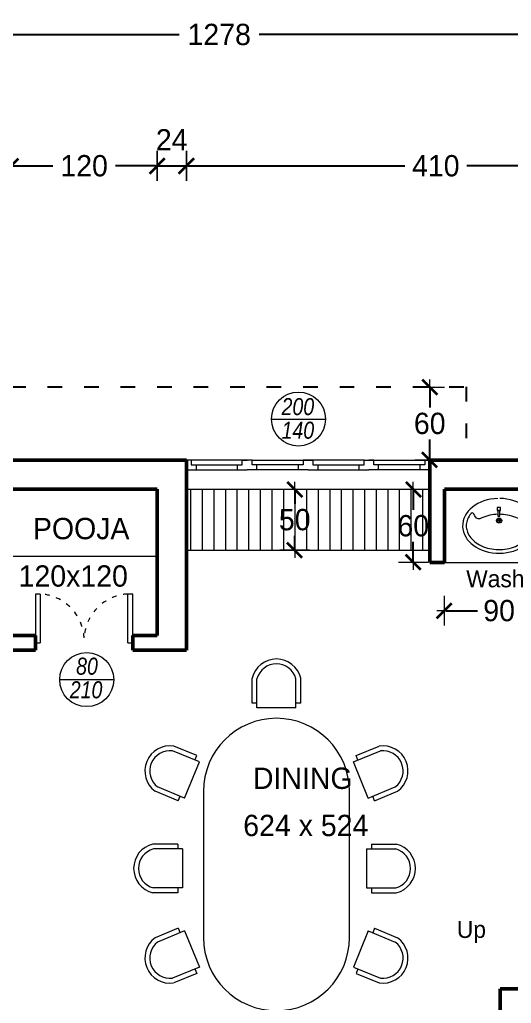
# Model space of a CAD drawing. Header units: centimetres. Extents: x 157 to 5401, y -672 to 3176.
# Drawn here: x 979 to 1383, y 314 to 1121 of the extents above; entities that cross this region are included whole.
import ezdxf

# ---------------------------------------------------------------- set-up
doc = ezdxf.new("R2010")
doc.units = ezdxf.units.CM
doc.header["$PDMODE"] = 35
doc.linetypes.add('ACAD_ISO03W100', pattern=[30, 12, -18])
doc.layers.get('0').update_dxf_attribs({"lineweight": 25})
for name, color, linetype, lineweight in [('1.000', 144, 'Continuous', 13), ('Dimension', 8, 'Continuous', 18), ('Door', 4, 'Continuous', 13), ('DTEXT', 76, 'Continuous', 15), ('FURNIT', 204, 'Continuous', 9), ('Roof Line', 2, 'ACAD_ISO03W100', 25), ('Text', 32, 'Continuous', 20), ('Wall', 1, 'Continuous', 50), ('Win', 5, 'Continuous', 20)]:
    doc.layers.add(name, color=color, linetype=linetype, lineweight=lineweight)
doc.styles.add('ITALIAN', font='ARIALNBI.TTF')
doc.styles.get("Standard").update_dxf_attribs({"font": 'comicbd.ttf'})
doc.dimstyles.get("Standard").update_dxf_attribs({"dimscale": 0.7, "dimtxt": 25, "dimasz": 1.75, "dimexe": 1.25, "dimexo": 0.625, "dimgap": 5, "dimtad": 0, "dimtih": 1, "dimtoh": 1, "dimdec": 0, "dimdsep": 46, "dimtxsty": 'Standard', "dimblk": 'Ar+', "dimcen": 2.5, "dimse1": 1, "dimse2": 1, "dimclrt": 7, "dimadec": 0, "dimazin": 0, "dimtfac": 1, "dimtdec": 0, "dimtmove": 2, "dimatfit": 3, "dimfxl": 1, "dimarcsym": 0})

# ---------------------------------------------------------------- blocks, each defined once
blk = doc.blocks.new('100 Ds 210')
at = {"linetype": 'ACAD_ISO03W100', "ltscale": 0.4}
for centre, start, end in [((2.5, 2.5), 3.0128, 86.9872), ((97.5, 2.5), 93.0128, 176.9872)]:
    blk.add_arc(centre, 47.6, start, end, dxfattribs=at)
at = {"layer": 'Win'}
for p, q in [((0, 50), (0, 0)), ((5, 50), (0, 50)), ((5, 50), (5, 0)), ((95, 0), (95, 50)), ((100, 50), (95, 50)), ((100, 0), (100, 50)), ((0, 0), (5, 0)), ((95, 0), (100, 0))]:
    blk.add_line(p, q, dxfattribs=at)
blk = doc.blocks.new('WASH (Common)')
for p, q in [((1.63, 4.37), (-1.63, 4.37)), ((0, 6), (0, 2.75))]:
    blk.add_line(p, q)
at = {"lineweight": 9}
for points in [[(-1.55, 12.51), (1.24, 12.51), (1.24, 15.05), (-1.55, 15.05)], [(-1.05, 7.94), (0.48, 7.94), (0.48, 12.51), (-1.05, 12.51)]]:
    blk.add_lwpolyline(points, close=True, dxfattribs=at)
for radius in [2.13, 1.63]:
    blk.add_circle((0, 4.37), radius, dxfattribs=at)
blk.add_ellipse((0, 0), major_axis=(-30, 0), ratio=0.75, start_param=4.747261, end_param=10.979607)
blk.add_open_spline([(-1.05, 9.49), (-3.26, 9.42), (-5.47, 9.16), (-9.94, 8.2), (-12.18, 7.47), (-16.31, 5.61), (-18.19, 4.48), (-21.45, 11.92), (-22.82, 10.5), (-25.01, 7.5), (-25.81, 5.92), (-26.77, 2.89), (-27, 1.44), (-27, 0), (-27, -1.38), (-26.79, -2.76), (-25.89, -5.73), (-25.11, -7.31), (-22.98, -10.33), (-21.62, -11.76), (-18.4, -14.33), (-16.54, -15.48), (-12.44, -17.37), (-10.21, -18.12), (-5.53, -19.16), (-3.09, -19.45), (1.8, -19.54), (4.26, -19.33), (9, -18.46), (11.29, -17.79), (15.51, -16.03), (17.45, -14.95), (20.84, -12.48), (22.29, -11.09), (24.62, -8.13), (25.51, -6.56), (26.69, -3.36), (26.99, -1.73), (27.01, 1.54), (26.73, 3.17), (25.6, 6.38), (24.74, 7.95), (22.45, 10.92), (21.02, 12.31), (17.67, 4.81), (15.75, 5.91), (11.55, 7.7), (9.28, 8.39), (4.82, 9.25), (2.65, 9.47), (0.48, 9.5)], degree=3, knots=[4.750091, 4.750091, 4.750091, 4.750091, 4.989867, 4.989867, 5.254661, 5.254661, 5.519456, 5.519456, 5.784251, 5.784251, 6.049045, 6.049045, 6.283185, 6.283185, 6.283185, 6.506748, 6.506748, 6.771543, 6.771543, 7.036337, 7.036337, 7.301132, 7.301132, 7.565927, 7.565927, 7.830721, 7.830721, 8.095516, 8.095516, 8.360311, 8.360311, 8.625105, 8.625105, 8.8899, 8.8899, 9.154695, 9.154695, 9.419489, 9.419489, 9.684284, 9.684284, 9.949079, 9.949079, 10.213873, 10.213873, 10.478668, 10.478668, 10.743463, 10.743463, 10.978312, 10.978312, 10.978312, 10.978312])
blk = doc.blocks.new('DIN22')
for p, q in [((-4.55, 75.41), (-13.65, 97.62)), ((-2.37, 80.63), (-10.14, 99.61)), ((26.79, 81.11), (26.79, 101.62)), ((30.79, 77.11), (30.79, 101.11)), ((62.79, 77.11), (62.79, 101.11)), ((66.79, 81.11), (66.79, 101.62)), ((102.37, 80.63), (110.14, 99.61)), ((104.55, 75.41), (113.65, 97.62)), ((-39.38, 65.47), (-47.16, 84.44)), ((-34.17, 63.28), (-43.26, 85.49)), ((30.79, 81.11), (26.79, 81.11)), ((66.79, 81.11), (62.79, 81.11)), ((134.17, 63.28), (143.26, 85.49)), ((139.38, 65.47), (147.16, 84.44)), ((-4.55, 75.41), (-34.17, 63.28)), ((-2.37, 80.63), (-6.07, 79.11)), ((62.79, 77.11), (30.79, 77.11)), ((102.37, 80.63), (106.07, 79.11)), ((104.55, 75.41), (134.17, 63.28)), ((-35.68, 66.98), (-39.38, 65.47)), ((135.68, 66.98), (139.38, 65.47)), ((110, 60), (-10, 60)), ((-82.5, 20), (-103.01, 20)), ((-82.5, 16), (-82.5, 20)), ((182.5, 16), (182.5, 20)), ((182.5, 20), (203.01, 20)), ((-78.5, 16), (-102.5, 16)), ((-78.5, -16), (-78.5, 16)), ((178.5, -16), (178.5, 16)), ((178.5, 16), (202.5, 16)), ((-78.5, -16), (-102.5, -16)), ((-82.5, -20), (-82.5, -16)), ((178.5, -16), (202.5, -16)), ((182.5, -20), (182.5, -16)), ((-82.5, -20), (-103.01, -20)), ((182.5, -20), (203.01, -20)), ((-34.17, -63.28), (-43.26, -85.49)), ((-4.55, -75.41), (-34.17, -63.28)), ((-10, -60), (110, -60)), ((104.55, -75.41), (134.17, -63.28)), ((134.17, -63.28), (143.26, -85.49)), ((-39.38, -65.47), (-47.16, -84.44)), ((-35.68, -66.98), (-39.38, -65.47)), ((135.68, -66.98), (139.38, -65.47)), ((139.38, -65.47), (147.16, -84.44)), ((-4.55, -75.41), (-13.65, -97.62)), ((-2.37, -80.63), (-10.14, -99.61)), ((-2.37, -80.63), (-6.07, -79.11)), ((30.79, -77.99), (26.79, -77.99)), ((26.79, -77.99), (26.79, -98.49)), ((62.79, -73.99), (30.79, -73.99)), ((30.79, -73.99), (30.79, -97.99)), ((62.79, -73.99), (62.79, -97.99)), ((66.79, -77.99), (62.79, -77.99)), ((66.79, -77.99), (66.79, -98.49)), ((102.37, -80.63), (106.07, -79.11)), ((102.37, -80.63), (110.14, -99.61)), ((104.55, -75.41), (113.65, -97.62))]:
    blk.add_line(p, q)
for centre, radius, start, end in [((46.79, 96.74), 20.59, 13.70797, 166.29203), ((46.79, 96.74), 16.59, 15.28055, 164.71945), ((-26.8, 87.51), 20.59, 35.98077, 188.56483), ((126.8, 87.51), 20.59, 351.43517, 144.01923), ((-26.8, 87.51), 16.59, 37.55335, 186.99225), ((126.8, 87.51), 16.59, 353.00775, 142.44665), ((-10, 0), 60, 90, 270), ((110, 0), 60, 270, 90), ((-98.13, 0), 20.59, 103.70797, 256.29203), ((198.13, 0), 20.59, 283.70797, 76.29203), ((-98.13, 0), 16.59, 105.28055, 254.71945), ((198.13, 0), 16.59, 285.28055, 74.71945), ((-26.8, -87.51), 20.59, 171.43517, 324.01923), ((-26.8, -87.51), 16.59, 173.00775, 322.44665), ((126.8, -87.51), 20.59, 215.98077, 8.56483), ((126.8, -87.51), 16.59, 217.55335, 6.99225), ((46.79, -93.62), 20.59, 193.70797, 346.29203), ((46.79, -93.62), 16.59, 195.28055, 344.71945)]:
    blk.add_arc(centre, radius, start, end)
blk = doc.blocks.new('Ar+')
for p, q in [((0, 10), (0, -10)), ((-5, 0), (5, 0))]:
    blk.add_line(p, q)
at = {"lineweight": 35}
blk.add_line((5, 5), (-5, -5), dxfattribs=at)
blk = doc.blocks.new('*D38')
at = {"layer": 'Defpoints', "color": 0, "transparency": 16777216}
for p in [(1092.31, 1001.1), (972.31, 873.58), (1092.31, 735.58)]:
    blk.add_point(p, dxfattribs=at)
at = {"layer": 'Dimension', "color": 0, "lineweight": -2, "transparency": 16777216}
for p, q in [((973.53, 1001.1), (1006.55, 1001.1)), ((1091.08, 1001.1), (1058.06, 1001.1))]:
    blk.add_line(p, q, dxfattribs=at)
at = {"layer": 'Dimension', "color": 0, "lineweight": -2, "transparency": 16777216, "xscale": 1.225, "yscale": 1.225, "zscale": 1.225, "rotation": 180}
blk.add_blockref('Ar+', (972.31, 1001.1), dxfattribs=at)
at = {"layer": 'Dimension', "color": 0, "lineweight": -2, "transparency": 16777216, "xscale": 1.225, "yscale": 1.225, "zscale": 1.225}
blk.add_blockref('Ar+', (1092.31, 1001.1), dxfattribs=at)
at = {"layer": 'Dimension', "color": 7, "transparency": 16777216, "insert": (1032.31, 1001.1), "char_height": 17.5, "attachment_point": 5}
blk.add_mtext('120', dxfattribs=at)
blk = doc.blocks.new('*D39')
at = {"layer": 'Defpoints', "color": 0, "transparency": 16777216}
for p in [(1116.31, 1001.1), (1116.31, 759.58), (1092.31, 735.58)]:
    blk.add_point(p, dxfattribs=at)
at = {"layer": 'Dimension', "color": 0, "lineweight": -2, "transparency": 16777216}
blk.add_line((1093.53, 1001.1), (1115.08, 1001.1), dxfattribs=at)
at = {"layer": 'Dimension', "color": 0, "lineweight": -2, "transparency": 16777216, "xscale": 1.225, "yscale": 1.225, "zscale": 1.225, "rotation": 180}
blk.add_blockref('Ar+', (1092.31, 1001.1), dxfattribs=at)
at = {"layer": 'Dimension', "color": 0, "lineweight": -2, "transparency": 16777216, "xscale": 1.225, "yscale": 1.225, "zscale": 1.225}
blk.add_blockref('Ar+', (1116.31, 1001.1), dxfattribs=at)
at = {"layer": 'Dimension', "color": 7, "transparency": 16777216, "insert": (1104.31, 1022.5), "char_height": 17.5, "attachment_point": 5}
blk.add_mtext('24', dxfattribs=at)
blk = doc.blocks.new('*D40')
at = {"layer": 'Defpoints', "color": 0, "transparency": 16777216}
for p in [(1526.31, 1001.1), (1116.31, 759.58), (1526.31, 660.58)]:
    blk.add_point(p, dxfattribs=at)
at = {"layer": 'Dimension', "color": 0, "lineweight": -2, "transparency": 16777216}
for p, q in [((1117.53, 1001.1), (1295.84, 1001.1)), ((1525.08, 1001.1), (1346.78, 1001.1))]:
    blk.add_line(p, q, dxfattribs=at)
at = {"layer": 'Dimension', "color": 0, "lineweight": -2, "transparency": 16777216, "xscale": 1.225, "yscale": 1.225, "zscale": 1.225, "rotation": 180}
blk.add_blockref('Ar+', (1116.31, 1001.1), dxfattribs=at)
at = {"layer": 'Dimension', "color": 0, "lineweight": -2, "transparency": 16777216, "xscale": 1.225, "yscale": 1.225, "zscale": 1.225}
blk.add_blockref('Ar+', (1526.31, 1001.1), dxfattribs=at)
at = {"layer": 'Dimension', "color": 7, "transparency": 16777216, "insert": (1321.31, 1001.1), "char_height": 17.5, "attachment_point": 5}
blk.add_mtext('410', dxfattribs=at)
blk = doc.blocks.new('*D44')
at = {"layer": 'Defpoints', "color": 0, "transparency": 16777216}
for p in [(1782.31, 1108.88), (504.31, 873.58), (1782.31, 759.58)]:
    blk.add_point(p, dxfattribs=at)
at = {"layer": 'Dimension', "color": 0, "lineweight": -2, "transparency": 16777216}
for p, q in [((505.53, 1108.88), (1110.47, 1108.88)), ((1781.08, 1108.88), (1176.15, 1108.88))]:
    blk.add_line(p, q, dxfattribs=at)
at = {"layer": 'Dimension', "color": 0, "lineweight": -2, "transparency": 16777216, "xscale": 1.225, "yscale": 1.225, "zscale": 1.225, "rotation": 180}
blk.add_blockref('Ar+', (504.31, 1108.88), dxfattribs=at)
at = {"layer": 'Dimension', "color": 0, "lineweight": -2, "transparency": 16777216, "xscale": 1.225, "yscale": 1.225, "zscale": 1.225}
blk.add_blockref('Ar+', (1782.31, 1108.88), dxfattribs=at)
at = {"layer": 'Dimension', "color": 7, "transparency": 16777216, "insert": (1143.31, 1108.88), "char_height": 17.5, "attachment_point": 5}
blk.add_mtext('1278', dxfattribs=at)
blk = doc.blocks.new('*D122')
at = {"layer": 'Defpoints', "color": 0, "transparency": 16777216}
for p in [(1328.31, 675.58), (1418.31, 675.58), (1418.31, 635.91)]:
    blk.add_point(p, dxfattribs=at)
at = {"layer": 'Dimension', "color": 0, "lineweight": -2, "transparency": 16777216}
for p, q in [((1329.53, 635.91), (1355.5, 635.91)), ((1417.08, 635.91), (1391.11, 635.91))]:
    blk.add_line(p, q, dxfattribs=at)
at = {"layer": 'Dimension', "color": 0, "lineweight": -2, "transparency": 16777216, "xscale": 1.225, "yscale": 1.225, "zscale": 1.225, "rotation": 180}
blk.add_blockref('Ar+', (1328.31, 635.91), dxfattribs=at)
at = {"layer": 'Dimension', "color": 0, "lineweight": -2, "transparency": 16777216, "xscale": 1.225, "yscale": 1.225, "zscale": 1.225}
blk.add_blockref('Ar+', (1418.31, 635.91), dxfattribs=at)
at = {"layer": 'Dimension', "color": 7, "transparency": 16777216, "insert": (1373.31, 635.91), "char_height": 17.5, "attachment_point": 5}
blk.add_mtext('90', dxfattribs=at)
blk = doc.blocks.new('*D123')
at = {"layer": 'Defpoints', "color": 0, "transparency": 16777216}
for p in [(1216.31, 735.58), (1205.37, 685.58), (1216.31, 685.58)]:
    blk.add_point(p, dxfattribs=at)
at = {"layer": 'Dimension', "color": 0, "lineweight": -2, "transparency": 16777216}
for p, q in [((1205.37, 734.36), (1205.37, 723.66)), ((1205.37, 686.81), (1205.37, 697.51))]:
    blk.add_line(p, q, dxfattribs=at)
at = {"layer": 'Dimension', "color": 0, "lineweight": -2, "transparency": 16777216, "xscale": 1.225, "yscale": 1.225, "zscale": 1.225}
for p, rotation in [((1205.37, 735.58), 90), ((1205.37, 685.58), 270)]:
    blk.add_blockref('Ar+', p, dxfattribs=dict(at, rotation=rotation))
at = {"layer": 'Dimension', "color": 7, "transparency": 16777216, "insert": (1205.37, 710.58), "char_height": 17.5, "attachment_point": 5}
blk.add_mtext('50', dxfattribs=at)
blk = doc.blocks.new('*D125')
at = {"layer": 'Defpoints', "color": 0, "transparency": 16777216}
for p in [(1316.31, 819.54), (1316.31, 819.54), (1316.31, 759.58)]:
    blk.add_point(p, dxfattribs=at)
at = {"layer": 'Dimension', "color": 0, "lineweight": -2, "transparency": 16777216}
for p, q in [((1316.31, 818.31), (1316.31, 802.7)), ((1316.31, 760.81), (1316.31, 776.42))]:
    blk.add_line(p, q, dxfattribs=at)
at = {"layer": 'Dimension', "color": 0, "lineweight": -2, "transparency": 16777216, "xscale": 1.225, "yscale": 1.225, "zscale": 1.225}
for p, rotation in [((1316.31, 819.54), 90), ((1316.31, 759.58), 270)]:
    blk.add_blockref('Ar+', p, dxfattribs=dict(at, rotation=rotation))
at = {"layer": 'Dimension', "color": 7, "transparency": 16777216, "insert": (1316.31, 789.56), "char_height": 17.5, "attachment_point": 5}
blk.add_mtext('60', dxfattribs=at)
blk = doc.blocks.new('*D153')
at = {"layer": 'Defpoints', "color": 0, "transparency": 16777216}
for p in [(1316.31, 735.58), (1302.76, 675.58), (1316.31, 675.58)]:
    blk.add_point(p, dxfattribs=at)
at = {"layer": 'Dimension', "color": 0, "lineweight": -2, "transparency": 16777216}
for p, q in [((1302.76, 734.36), (1302.76, 718.72)), ((1302.76, 676.81), (1302.76, 692.45))]:
    blk.add_line(p, q, dxfattribs=at)
at = {"layer": 'Dimension', "color": 0, "lineweight": -2, "transparency": 16777216, "xscale": 1.225, "yscale": 1.225, "zscale": 1.225}
for p, rotation in [((1302.76, 735.58), 90), ((1302.76, 675.58), 270)]:
    blk.add_blockref('Ar+', p, dxfattribs=dict(at, rotation=rotation))
at = {"layer": 'Dimension', "color": 7, "transparency": 16777216, "insert": (1302.76, 705.58), "char_height": 17.5, "attachment_point": 5}
blk.add_mtext('60', dxfattribs=at)

msp = doc.modelspace()

# ---------------------------------------------------------------- hatches: boundary and pattern name
at = {"layer": 'FURNIT'}
h = msp.add_hatch(dxfattribs=at)
h.set_pattern_fill('LINE,_O', color=256, scale=3, angle=90)
h.set_pattern_definition([(90, (243.7865, -265.569), (-9.525, 6e-16), [])])
h.paths.add_polyline_path([(1316.31, 685.58), (1316.31, 735.58), (1116.31, 735.58), (1116.31, 685.58)])

# ---------------------------------------------------------------- linework, layer by layer
at = {"layer": '1.000'}
for p, q in [((972.31, 680.58), (1092.31, 680.58)), ((1116.31, 685.58), (1316.31, 685.58)), ((1328.31, 675.58), (1418.31, 675.58))]:
    msp.add_line(p, q, dxfattribs=at)
at = {"layer": 'Dimension'}
msp.add_lwpolyline([(1548.31, 509.58, 0, 15, 0), (1548.31, 484.58, 0, 0, 0), (1548.31, 371.65, 0, 0, 0), (1366.83, 371.65, 0, 0, 0)], format="xyseb", dxfattribs=at)
at = {"layer": 'DTEXT'}
for p, q in [((1186.27, 793.27), (1230.63, 793.27)), ((1012.26, 579.34), (1056.63, 579.34))]:
    msp.add_line(p, q, dxfattribs=at)
for centre in [(1208.45, 793.27), (1034.44, 579.34)]:
    msp.add_circle(centre, 22.18, dxfattribs=at)
at = {"layer": 'Roof Line'}
for p, q in [((972.31, 819.58), (1346.31, 819.58)), ((1346.31, 819.58), (1346.31, 759.58))]:
    msp.add_line(p, q, dxfattribs=at)
at = {"layer": 'Wall'}
for p, q in [((972.31, 759.58), (1116.31, 759.58)), ((1116.31, 759.58), (1116.31, 735.58)), ((1316.31, 759.58), (1316.31, 735.58)), ((1316.31, 759.58), (1782.31, 759.58)), ((972.31, 735.58), (1092.31, 735.58)), ((1092.31, 615.58), (1092.31, 735.58)), ((1116.31, 603.58), (1116.31, 735.58)), ((1316.31, 675.58), (1316.31, 735.58)), ((1328.31, 675.58), (1328.31, 735.58)), ((1328.31, 735.58), (1418.31, 735.58)), ((1316.31, 675.58), (1328.31, 675.58)), ((972.31, 615.58), (992.31, 615.58)), ((992.31, 615.58), (992.31, 603.58)), ((1072.31, 615.58), (1072.31, 603.58)), ((1072.31, 615.58), (1092.31, 615.58)), ((972.31, 603.58), (992.31, 603.58)), ((1072.31, 603.58), (1116.31, 603.58)), ((1374.31, 325.58), (1608.31, 325.58)), ((1374.31, 301.58), (1374.31, 325.58))]:
    msp.add_line(p, q, dxfattribs=at)
at = {"layer": 'Win'}
for p, q in [((1120.31, 759.58), (1116.31, 759.58)), ((1170.31, 759.58), (1120.31, 759.58)), ((1120.31, 759.58), (1120.31, 755.58)), ((1162.31, 755.58), (1162.31, 759.58)), ((1162.31, 759.58), (1166.31, 759.58)), ((1170.31, 759.58), (1166.31, 759.58)), ((1170.31, 759.58), (1220.31, 759.58)), ((1170.31, 755.58), (1170.31, 759.58)), ((1262.31, 759.58), (1212.31, 759.58)), ((1212.31, 759.58), (1216.31, 759.58)), ((1212.31, 759.58), (1212.31, 755.58)), ((1220.31, 759.58), (1216.31, 759.58)), ((1220.31, 759.58), (1220.31, 755.58)), ((1262.31, 759.58), (1312.31, 759.58)), ((1262.31, 755.58), (1262.31, 759.58)), ((1262.31, 759.58), (1266.31, 759.58)), ((1270.31, 759.58), (1266.31, 759.58)), ((1270.31, 755.58), (1270.31, 759.58)), ((1312.31, 759.58), (1312.31, 755.58)), ((1312.31, 759.58), (1316.31, 759.58)), ((1116.31, 751.58), (1166.31, 751.58)), ((1120.31, 755.58), (1162.31, 755.58)), ((1124.31, 755.58), (1124.31, 751.58)), ((1158.31, 751.58), (1158.31, 755.58)), ((1216.31, 751.58), (1166.31, 751.58)), ((1212.31, 755.58), (1170.31, 755.58)), ((1174.31, 751.58), (1174.31, 755.58)), ((1208.31, 755.58), (1208.31, 751.58)), ((1216.31, 751.58), (1266.31, 751.58)), ((1220.31, 755.58), (1262.31, 755.58)), ((1224.31, 755.58), (1224.31, 751.58)), ((1258.31, 751.58), (1258.31, 755.58)), ((1316.31, 751.58), (1266.31, 751.58)), ((1312.31, 755.58), (1270.31, 755.58)), ((1274.31, 751.58), (1274.31, 755.58)), ((1308.31, 755.58), (1308.31, 751.58)), ((1116.31, 735.58), (1316.31, 735.58))]:
    msp.add_line(p, q, dxfattribs=at)

# ---------------------------------------------------------------- block references
at = {"layer": 'Door', "xscale": 0.8000000000000114, "yscale": 0.8000000000000114, "zscale": 0.8000000000000114}
msp.add_blockref('100 Ds 210', (992.31, 609.58), dxfattribs=at)
at = {"layer": 'FURNIT'}
msp.add_blockref('WASH (Common)', (1373.31, 705.58), dxfattribs=at)
at = {"layer": 'FURNIT', "rotation": 90}
msp.add_blockref('DIN22', (1190.34, 377.56), dxfattribs=at)

# ---------------------------------------------------------------- texts
at = {"layer": 'DTEXT', "style": 'ITALIAN'}
for s, p in [('200', (1194.57, 796.46)), ('140', (1194.57, 777.09)), ('80', (1025.77, 583.37)), ('210', (1020.56, 563.99))]:
    msp.add_text(s, height=14, dxfattribs=at).set_placement(p)
at = {"layer": 'Text'}
for s, height, p in [('POOJA', 17.5, (990.25, 694.6)), ('120x120', 17.5, (978.48, 655.66)), ('Wash', 14, (1346.29, 655.13)), ('DINING', 17.5, (1171.04, 489.61)), ('624 x 524', 17.5, (1163.08, 450.87)), ('Up', 14, (1338.6, 367.27))]:
    msp.add_text(s, height=height, dxfattribs=at).set_placement(p)

# ---------------------------------------------------------------- dimensions: what is measured, and where the dimension line sits
at = {"layer": 'Dimension'}
for base, p1, p2, picture, middle in [((1782.31, 1108.88), (504.31, 873.58), (1782.31, 759.58), '*D44', (1143.31, 1108.88)), ((1116.31, 1001.1), (1092.31, 735.58), (1116.31, 759.58), '*D39', (1104.31, 1022.5)), ((1092.31, 1001.1), (972.31, 873.58), (1092.31, 735.58), '*D38', (1032.31, 1001.1)), ((1526.31, 1001.1), (1116.31, 759.58), (1526.31, 660.58), '*D40', (1321.31, 1001.1)), ((1418.31, 635.91), (1328.31, 675.58), (1418.31, 675.58), '*D122', (1373.31, 635.91))]:
    dim = msp.add_linear_dim(base=base, p1=p1, p2=p2, dimstyle='Standard', dxfattribs=at)
    dim.commit()
    dim.dimension.update_dxf_attribs({"geometry": picture, "text_midpoint": middle})
for base, p1, p2, picture, middle in [((1316.31, 819.54), (1316.31, 759.58), (1316.31, 819.54), '*D125', (1316.31, 789.56)), ((1205.37, 685.58), (1216.31, 735.58), (1216.31, 685.58), '*D123', (1205.37, 710.58)), ((1302.76, 675.58), (1316.31, 735.58), (1316.31, 675.58), '*D153', (1302.76, 705.58))]:
    dim = msp.add_linear_dim(base=base, p1=p1, p2=p2, angle=90, dimstyle='Standard', dxfattribs=at)
    dim.commit()
    dim.dimension.update_dxf_attribs({"geometry": picture, "text_midpoint": middle})

doc.saveas('drawing.dxf')
